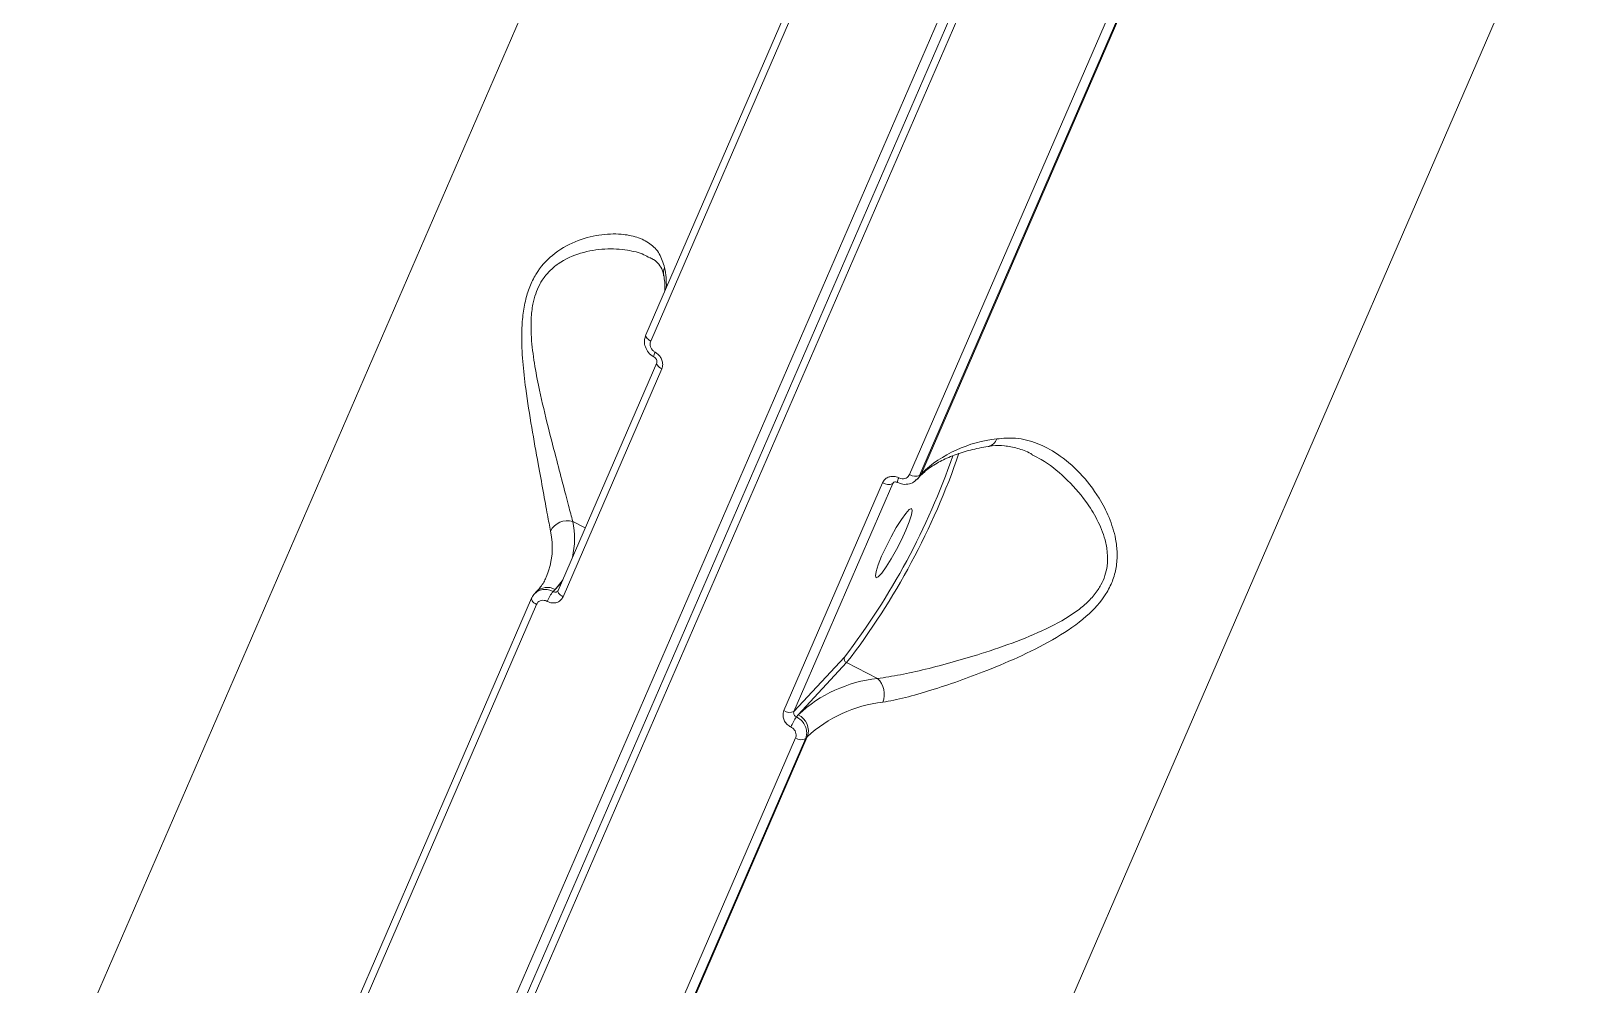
# Model space of a CAD drawing. Header units: millimetres. Extents: x -5550 to 7488, y -4093 to 4627.
# Drawn here: x -2929.1 to -2748.7, y 1246.2 to 1356.7 of the extents above; entities that cross this region are included whole.
import ezdxf

# ---------------------------------------------------------------- set-up
doc = ezdxf.new("R2010")
doc.units = ezdxf.units.MM
doc.layers.add('DIKOM_ОБЪЕКТ', color=7, linetype='Continuous')

msp = doc.modelspace()

# ---------------------------------------------------------------- linework, layer by layer
at = {"layer": 'DIKOM_ОБЪЕКТ', "color": 7, "linetype": 'Continuous', "lineweight": 15}
for p, q in [((-2784.836, 1448.353), (-2957.829, 1048.905)), ((-2783.679, 1448.178), (-2956.672, 1048.73)), ((-2956.064, 1047.995), (-2783.071, 1447.443)), ((-2841.151, 1430.416), (-2966.249, 1141.559)), ((-2828.192, 1390.027), (-2857.858, 1321.527)), ((-2857.287, 1320.812), (-2827.621, 1389.312)), ((-2873.802, 1093.892), (-2748.705, 1382.749)), ((-2797.616, 1373.841), (-2827.282, 1305.341)), ((-2826.126, 1305.241), (-2796.46, 1373.741)), ((-2796.254, 1373.963), (-2825.92, 1305.463)), ((-2856.58, 1318.297), (-2868.017, 1291.887)), ((-2867.441, 1291.17), (-2856.004, 1317.58)), ((-2830.411, 1304.384), (-2841.849, 1277.974)), ((-2840.687, 1277.871), (-2829.25, 1304.281)), ((-2829.25, 1304.281), (-2829.101, 1304.441)), ((-2829.25, 1304.281), (-2829.173, 1304.394)), ((-2826.421, 1304.788), (-2826.215, 1305.01)), ((-2825.92, 1305.463), (-2826.126, 1305.241)), ((-2866.321, 1299.894), (-2864.873, 1299.147)), ((-2870.545, 1291.721), (-2870.751, 1291.499)), ((-2868.364, 1292.011), (-2868.582, 1291.776)), ((-2867.613, 1292.82), (-2868.364, 1292.011)), ((-2871.082, 1290.99), (-2900.749, 1222.49)), ((-2900.178, 1221.775), (-2870.512, 1290.276)), ((-2871.045, 1291.047), (-2871.082, 1290.99)), ((-2834.844, 1284.168), (-2840.687, 1277.871)), ((-2840.191, 1277.485), (-2834.582, 1283.529)), ((-2831.016, 1281.69), (-2834.582, 1283.529)), ((-2840.409, 1277.25), (-2840.191, 1277.485)), ((-2840.507, 1274.805), (-2870.173, 1206.304)), ((-2869.017, 1206.204), (-2839.351, 1274.705)), ((-2839.145, 1274.926), (-2868.811, 1206.426)), ((-2839.351, 1274.705), (-2839.145, 1274.926))]:
    msp.add_line(p, q, dxfattribs=at)
at = {"layer": 'DIKOM_ОБЪЕКТ', "color": 7, "linetype": 'Continuous', "lineweight": 15, "flags": 128}
for points in [[(-2857.858, 1321.527), (-2857.864, 1321.511), (-2857.873, 1321.425), (-2857.849, 1321.328), (-2857.791, 1321.224), (-2857.702, 1321.117), (-2857.586, 1321.009), (-2857.446, 1320.907), (-2857.287, 1320.812)], [(-2856.578, 1318.301), (-2856.586, 1318.281), (-2856.595, 1318.195), (-2856.57, 1318.097), (-2856.512, 1317.993), (-2856.422, 1317.885), (-2856.305, 1317.777), (-2856.164, 1317.674), (-2856.004, 1317.58)], [(-2825.92, 1305.463), (-2826.093, 1305.158), (-2826.215, 1305.01)], [(-2830.528, 1295.862), (-2830.018, 1296.969), (-2829.435, 1298.11), (-2828.828, 1299.19), (-2828.245, 1300.124), (-2827.733, 1300.834), (-2827.334, 1301.264), (-2827.079, 1301.379), (-2826.991, 1301.17), (-2827.076, 1300.652), (-2827.326, 1299.87), (-2827.723, 1298.885), (-2828.233, 1297.777), (-2828.815, 1296.637), (-2829.422, 1295.556), (-2830.005, 1294.623), (-2830.518, 1293.912), (-2830.917, 1293.482), (-2831.171, 1293.367), (-2831.259, 1293.577), (-2831.175, 1294.094), (-2830.924, 1294.877), (-2830.528, 1295.862)], [(-2868.364, 1292.011), (-2867.696, 1292.821), (-2867.474, 1293.142)], [(-2868.017, 1291.887), (-2868.023, 1291.871), (-2868.033, 1291.785), (-2868.007, 1291.687), (-2867.949, 1291.583), (-2867.86, 1291.475), (-2867.742, 1291.367), (-2867.601, 1291.264), (-2867.441, 1291.17)], [(-2871.082, 1290.99), (-2871.088, 1290.975), (-2871.098, 1290.889), (-2871.073, 1290.792), (-2871.016, 1290.688), (-2870.927, 1290.58), (-2870.811, 1290.473), (-2870.67, 1290.37), (-2870.512, 1290.276)]]:
    msp.add_lwpolyline(points, dxfattribs=at)
at = {"layer": 'DIKOM_ОБЪЕКТ', "color": 7, "linetype": 'Continuous', "lineweight": 15}
for centre, radius, start, end in [((-2854.257, 1328.686), 1.545, 156.09767, 190.2646), ((-2865.581, 1327.332), 10.107, 358.23242, 11.29585), ((-2856.143, 1319.077), 0.77, 145.01432, 188.99289), ((-2815.585, 1294.447), 15.105, 96.07223, 133.1763), ((-2818.452, 1309.923), 1.348, 281.83383, 340.25485), ((-2902.104, 1335.348), 85.114, 322.49576, 341.11503), ((-2900.556, 1334.557), 82.808, 322.51884, 340.93386), ((-2829.741, 1305.349), 1.175, 235.21485, 294.69544), ((-2827.56, 1304.363), 1.141, 148.59913, 177.42881), ((-2826.616, 1306.304), 1.171, 235.35113, 294.7716), ((-2877.487, 1296.88), 8.799, 337.62354, 12.44327), ((-2866.945, 1297.809), 2.176, 73.34488, 153.63225), ((-2875.952, 1297.885), 9.838, 347.33543, 11.77911), ((-2869.267, 1290.462), 1.793, 59.74947, 135.41397), ((-2865.475, 1289.081), 4.113, 139.05234, 157.83135), ((-2834.362, 1283.992), 0.513, 159.89988, 244.57654), ((-2829.339, 1265.918), 15.861, 96.07237, 133.17569), ((-2832.7, 1279.872), 2.478, 337.69957, 47.19441), ((-2828.809, 1263.911), 15.105, 96.07283, 133.17688), ((-2841.178, 1278.939), 1.175, 235.2041, 294.69452), ((-2834.855, 1273.496), 6.703, 145.94296, 157.403), ((-2841.072, 1275.632), 2.052, 339.90011, 64.56903), ((-2839.841, 1275.767), 1.17, 235.3373, 294.78543)]:
    msp.add_arc(centre, radius, start, end, dxfattribs=at)
for points, knots in [([(-2855.67, 1329.312), (-2855.841, 1329.878), (-2856.185, 1331.01), (-2857.325, 1332.147), (-2858.836, 1332.901), (-2860.81, 1333.278), (-2863.239, 1333.2), (-2865.995, 1332.46), (-2868.597, 1331.015), (-2870.38, 1329.054), (-2871.338, 1327.112), (-2871.859, 1325.427), (-2872.149, 1323.573), (-2872.269, 1321.221), (-2872.142, 1318.433), (-2871.717, 1314.778), (-2871.078, 1310.739), (-2870.349, 1306.741), (-2869.733, 1303.352), (-2869.25, 1300.685), (-2869.006, 1299.377), (-2868.894, 1298.776)], [0, 0, 0, 0, 0.0554758, 0.1110245, 0.1664967, 0.2220065, 0.2900237, 0.3579623, 0.422677, 0.4774067, 0.5052471, 0.5330931, 0.562709, 0.5923748, 0.64043, 0.6885822, 0.7603265, 0.8320616, 0.8909993, 0.9498672, 1, 1, 1, 1]), ([(-2866.321, 1299.894), (-2866.477, 1300.482), (-2866.817, 1301.765), (-2867.482, 1304.328), (-2868.322, 1307.562), (-2869.308, 1311.35), (-2870.199, 1315.154), (-2870.853, 1318.588), (-2871.148, 1321.185), (-2871.165, 1323.373), (-2870.943, 1325.379), (-2870.431, 1326.889), (-2869.71, 1328.114), (-2869.013, 1328.967), (-2867.555, 1330.179), (-2865.329, 1331.134), (-2862.553, 1331.58), (-2860.09, 1331.403), (-2858.361, 1331.012), (-2857.623, 1330.582), (-2857.404, 1330.454)], [0, 0, 0, 0, 0.0593364, 0.1295003, 0.1997435, 0.2850113, 0.3702781, 0.4262268, 0.4820373, 0.5153481, 0.5485739, 0.5968265, 0.6096811, 0.640254, 0.6708918, 0.7452168, 0.8254384, 0.9057697, 0.9720002, 1, 1, 1, 1]), ([(-2857.39, 1330.478), (-2857.238, 1330.407), (-2856.786, 1330.194), (-2856.33, 1329.713), (-2855.947, 1329.135), (-2855.828, 1328.581), (-2855.786, 1328.385)], [0, 0, 0, 0, 0.1589521, 0.4760372, 0.8151331, 1, 1, 1, 1]), ([(-2855.776, 1328.402), (-2855.729, 1328.138), (-2855.621, 1327.524), (-2855.628, 1326.976), (-2855.633, 1326.664)], [0, 0, 0, 0, 0.4317475, 1, 1, 1, 1]), ([(-2857.842, 1321.519), (-2857.907, 1321.342), (-2858.053, 1320.95), (-2857.984, 1320.27), (-2857.68, 1319.607), (-2857.277, 1319.153), (-2856.97, 1319.012), (-2856.893, 1318.976)], [0, 0, 0, 0, 0.1908768, 0.4219963, 0.6636002, 0.9155473, 1, 1, 1, 1]), ([(-2856.774, 1319.519), (-2856.868, 1319.58), (-2857.056, 1319.704), (-2857.256, 1319.987), (-2857.361, 1320.302), (-2857.365, 1320.59), (-2857.309, 1320.749), (-2857.287, 1320.812)], [0, 0, 0, 0, 0.2151901, 0.4301697, 0.6449641, 0.8594506, 1, 1, 1, 1]), ([(-2856.903, 1318.954), (-2856.896, 1318.95), (-2856.847, 1318.929), (-2856.753, 1318.853), (-2856.649, 1318.729), (-2856.579, 1318.586), (-2856.552, 1318.451), (-2856.558, 1318.349), (-2856.575, 1318.315), (-2856.582, 1318.301)], [0, 0, 0, 0, 0.0279257, 0.1836635, 0.344833, 0.506102, 0.6758219, 0.86208, 1, 1, 1, 1]), ([(-2856.004, 1317.58), (-2855.971, 1317.674), (-2855.887, 1317.912), (-2855.893, 1318.344), (-2856.052, 1318.817), (-2856.352, 1319.241), (-2856.633, 1319.426), (-2856.774, 1319.519)], [0, 0, 0, 0, 0.1406121, 0.3551133, 0.5698746, 0.7848974, 1, 1, 1, 1]), ([(-2830.407, 1278.931), (-2829.555, 1279.099), (-2827.849, 1279.435), (-2824.846, 1280.305), (-2821.658, 1281.358), (-2818.099, 1282.691), (-2814.233, 1284.316), (-2810.277, 1286.349), (-2806.866, 1288.665), (-2804.742, 1290.994), (-2803.742, 1292.982), (-2803.296, 1294.586), (-2803.196, 1296.235), (-2803.425, 1298.21), (-2804.116, 1300.391), (-2805.496, 1303.018), (-2807.492, 1305.594), (-2809.971, 1307.706), (-2812.499, 1309.034), (-2814.871, 1309.666), (-2816.454, 1309.53), (-2817.183, 1309.468)], [0, 0, 0, 0, 0.0554755, 0.1110268, 0.1664991, 0.222007, 0.2900259, 0.3579644, 0.4226774, 0.4774071, 0.5052492, 0.5330961, 0.5627115, 0.5923762, 0.6404311, 0.6885824, 0.7603267, 0.8320622, 0.8910006, 0.9498675, 1, 1, 1, 1]), ([(-2826.215, 1305.01), (-2826.052, 1305.176), (-2825.558, 1305.679), (-2824.525, 1306.446), (-2823.017, 1307.252), (-2821.256, 1307.914), (-2819.61, 1308.348), (-2818.531, 1308.54), (-2818.18, 1308.603)], [0, 0, 0, 0, 0.1024892, 0.310679, 0.5124665, 0.7099245, 0.9057016, 1, 1, 1, 1]), ([(-2818.181, 1308.572), (-2818.024, 1308.606), (-2817.393, 1308.743), (-2816.273, 1308.697), (-2814.79, 1308.394), (-2813.694, 1308.017), (-2813.117, 1307.671), (-2813.045, 1307.627)], [0, 0, 0, 0, 0.0913635, 0.3652155, 0.6561484, 0.9572428, 1, 1, 1, 1]), ([(-2813.055, 1307.577), (-2812.711, 1307.416), (-2811.383, 1306.795), (-2809.236, 1305.021), (-2807.063, 1302.625), (-2805.512, 1300.139), (-2804.681, 1298.122), (-2804.33, 1296.281), (-2804.338, 1294.503), (-2804.808, 1293.033), (-2805.586, 1291.749), (-2806.385, 1290.78), (-2808.157, 1289.233), (-2811.029, 1287.57), (-2814.922, 1285.934), (-2818.733, 1284.633), (-2822.278, 1283.578), (-2825.431, 1282.755), (-2828.434, 1282.074), (-2830.148, 1281.819), (-2831.016, 1281.69)], [0, 0, 0, 0, 0.0294084, 0.1135924, 0.1999943, 0.2553266, 0.3117848, 0.3446257, 0.378347, 0.4266167, 0.439477, 0.4695946, 0.5007123, 0.575065, 0.6542736, 0.7356622, 0.8013241, 0.8681316, 0.9331465, 1, 1, 1, 1]), ([(-2828.534, 1304.957), (-2828.636, 1305), (-2828.892, 1305.109), (-2829.333, 1305.147), (-2829.794, 1305.035), (-2830.186, 1304.779), (-2830.336, 1304.515), (-2830.411, 1304.384)], [0, 0, 0, 0, 0.1418559, 0.3567897, 0.5712997, 0.785679, 1, 1, 1, 1]), ([(-2829.167, 1304.391), (-2829.156, 1304.405), (-2829.128, 1304.444), (-2829.021, 1304.482), (-2828.859, 1304.47), (-2828.749, 1304.448), (-2828.701, 1304.415), (-2828.701, 1304.414)], [0, 0, 0, 0, 0.2167853, 0.5705575, 0.7842187, 0.9982282, 1, 1, 1, 1]), ([(-2828.693, 1304.43), (-2828.487, 1304.343), (-2828.037, 1304.153), (-2827.319, 1304.225), (-2826.767, 1304.438), (-2826.566, 1304.678), (-2826.51, 1304.745)], [0, 0, 0, 0, 0.2766388, 0.6021297, 0.888765, 1, 1, 1, 1]), ([(-2827.282, 1305.341), (-2827.332, 1305.253), (-2827.432, 1305.077), (-2827.694, 1304.906), (-2828.001, 1304.832), (-2828.296, 1304.857), (-2828.466, 1304.929), (-2828.534, 1304.957)], [0, 0, 0, 0, 0.21424, 0.4286865, 0.6432782, 0.8580936, 1, 1, 1, 1]), ([(-2826.485, 1304.73), (-2826.477, 1304.735), (-2826.303, 1304.852), (-2826.212, 1305.051), (-2826.126, 1305.241)], [0, 0, 0, 0, 0.0435654, 1, 1, 1, 1]), ([(-2869.372, 1293.562), (-2869.424, 1293.418), (-2869.619, 1292.879), (-2870.045, 1292.286), (-2870.445, 1291.834), (-2870.545, 1291.721)], [0, 0, 0, 0, 0.2141303, 0.8039734, 1, 1, 1, 1]), ([(-2870.7, 1291.548), (-2870.703, 1291.546), (-2870.873, 1291.433), (-2870.96, 1291.238), (-2871.045, 1291.047)], [0, 0, 0, 0, 0.0202707, 1, 1, 1, 1]), ([(-2868.582, 1291.776), (-2868.715, 1291.837), (-2869.049, 1291.988), (-2869.624, 1292.046), (-2870.237, 1291.918), (-2870.547, 1291.671), (-2870.7, 1291.548)], [0, 0, 0, 0, 0.181429, 0.4563015, 0.7310627, 1, 1, 1, 1]), ([(-2868.053, 1291.836), (-2868.056, 1291.831), (-2868.086, 1291.784), (-2868.183, 1291.733), (-2868.328, 1291.699), (-2868.469, 1291.72), (-2868.55, 1291.76), (-2868.582, 1291.776)], [0, 0, 0, 0, 0.0326597, 0.2961748, 0.560453, 0.8249559, 1, 1, 1, 1]), ([(-2868.018, 1291.888), (-2868.019, 1291.885), (-2868.028, 1291.857), (-2868.042, 1291.847), (-2868.054, 1291.837)], [0, 0, 0, 0, 0.126428, 1, 1, 1, 1]), ([(-2870.512, 1290.276), (-2870.462, 1290.363), (-2870.363, 1290.539), (-2870.106, 1290.705), (-2869.804, 1290.773), (-2869.517, 1290.74), (-2869.35, 1290.663), (-2869.284, 1290.633)], [0, 0, 0, 0, 0.2142148, 0.4285564, 0.6431556, 0.8580909, 1, 1, 1, 1]), ([(-2869.284, 1290.633), (-2869.185, 1290.587), (-2868.936, 1290.472), (-2868.504, 1290.423), (-2868.051, 1290.525), (-2867.666, 1290.776), (-2867.516, 1291.038), (-2867.441, 1291.17)], [0, 0, 0, 0, 0.1418414, 0.3566816, 0.5713351, 0.7857179, 1, 1, 1, 1]), ([(-2841.849, 1277.974), (-2841.882, 1277.88), (-2841.965, 1277.642), (-2841.955, 1277.214), (-2841.788, 1276.749), (-2841.479, 1276.337), (-2841.189, 1276.16), (-2841.044, 1276.072)], [0, 0, 0, 0, 0.1406195, 0.3550976, 0.5698481, 0.7848399, 1, 1, 1, 1]), ([(-2840.409, 1277.25), (-2840.458, 1277.278), (-2840.557, 1277.334), (-2840.664, 1277.467), (-2840.721, 1277.62), (-2840.726, 1277.761), (-2840.698, 1277.84), (-2840.687, 1277.871)], [0, 0, 0, 0, 0.2153336, 0.4306248, 0.6453683, 0.8595865, 1, 1, 1, 1]), ([(-2839.351, 1274.705), (-2839.307, 1274.83), (-2839.196, 1275.147), (-2839.207, 1275.718), (-2839.426, 1276.34), (-2839.834, 1276.893), (-2840.217, 1277.131), (-2840.409, 1277.25)], [0, 0, 0, 0, 0.140681, 0.3554282, 0.5702847, 0.7851213, 1, 1, 1, 1]), ([(-2841.044, 1276.072), (-2840.947, 1276.013), (-2840.754, 1275.895), (-2840.548, 1275.62), (-2840.436, 1275.311), (-2840.429, 1275.026), (-2840.485, 1274.867), (-2840.507, 1274.805)], [0, 0, 0, 0, 0.2151426, 0.4301148, 0.6449828, 0.859483, 1, 1, 1, 1])]:
    msp.add_open_spline(points, degree=3, knots=knots, dxfattribs=at)

doc.saveas('drawing.dxf')
